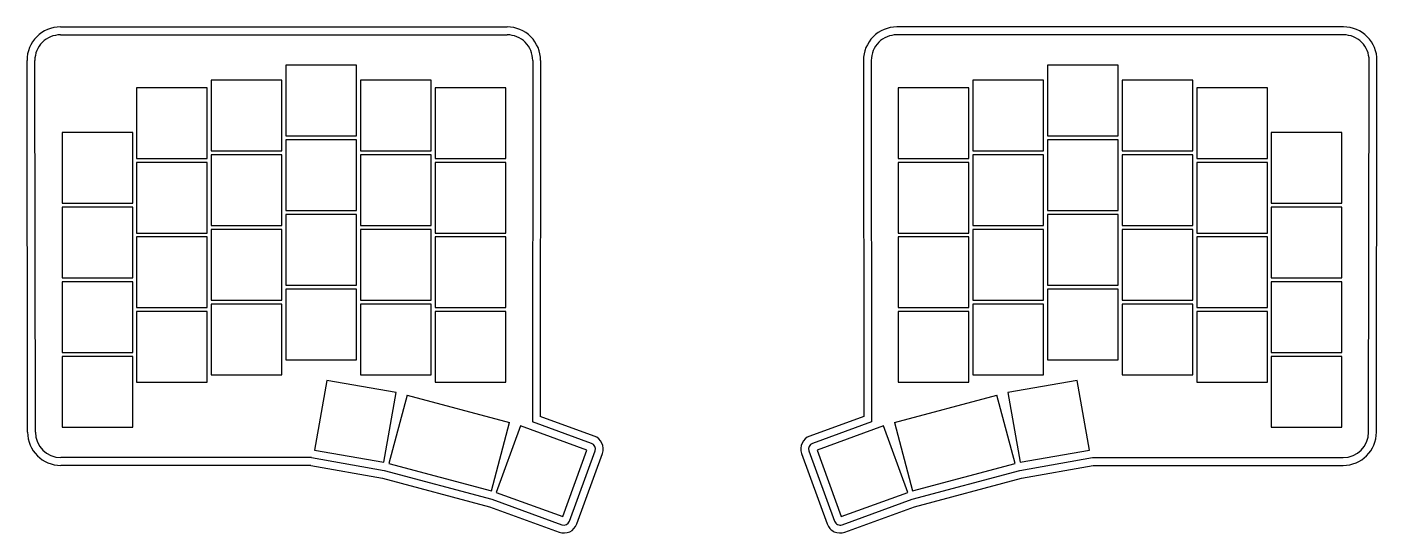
# Model space of a CAD drawing. Header units: millimetres. Extents: x 22 to 366, y -226 to -97.
import ezdxf

# ---------------------------------------------------------------- set-up
doc = ezdxf.new("R2010")
doc.units = ezdxf.units.MM

msp = doc.modelspace()

# ---------------------------------------------------------------- linework, layer by layer
for p, q in [((30.57, -97.11), (144.38, -97.11)), ((30.57, -99.11), (144.38, -99.11)), ((357.43, -97.11), (243.62, -97.11)), ((357.43, -99.11), (243.62, -99.11)), ((22.21, -200.25), (22.07, -105.63)), ((24.21, -200.25), (24.07, -105.62)), ((150.88, -105.62), (150.8, -197.65)), ((152.88, -105.62), (152.8, -196.25)), ((235.12, -105.62), (235.2, -196.25)), ((237.12, -105.62), (237.2, -197.65)), ((363.79, -200.25), (363.93, -105.62)), ((365.79, -200.25), (365.93, -105.63)), ((106, -106.86), (88, -106.86)), ((88, -106.86), (88, -124.86)), ((106, -124.86), (106, -106.86)), ((300, -106.86), (282, -106.86)), ((282, -106.86), (282, -124.86)), ((300, -124.86), (300, -106.86)), ((68, -112.57), (50, -112.57)), ((50, -112.57), (50, -130.57)), ((68, -130.57), (68, -112.57)), ((87, -110.67), (69, -110.67)), ((69, -110.67), (69, -128.66)), ((87, -128.66), (87, -110.67)), ((125, -110.67), (107, -110.67)), ((107, -110.67), (107, -128.66)), ((125, -128.66), (125, -110.67)), ((144, -112.57), (126, -112.57)), ((126, -112.57), (126, -130.57)), ((144, -130.57), (144, -112.57)), ((262, -112.57), (244, -112.57)), ((244, -112.57), (244, -130.57)), ((262, -130.57), (262, -112.57)), ((281, -110.67), (263, -110.67)), ((263, -110.67), (263, -128.66)), ((281, -128.66), (281, -110.67)), ((319, -110.67), (301, -110.67)), ((301, -110.67), (301, -128.66)), ((319, -128.66), (319, -110.67)), ((338, -112.57), (320, -112.57)), ((320, -112.57), (320, -130.57)), ((338, -130.57), (338, -112.57)), ((49, -124), (31, -124)), ((31, -124), (31, -142)), ((49, -142), (49, -124)), ((88, -124.86), (106, -124.86)), ((106, -125.86), (88, -125.86)), ((88, -125.86), (88, -143.85)), ((106, -143.85), (106, -125.86)), ((282, -124.86), (300, -124.86)), ((300, -125.86), (282, -125.86)), ((282, -125.86), (282, -143.85)), ((300, -143.85), (300, -125.86)), ((357, -124), (339, -124)), ((339, -124), (339, -142)), ((357, -142), (357, -124)), ((50, -130.57), (68, -130.57)), ((69, -128.66), (87, -128.66)), ((87, -129.66), (69, -129.66)), ((69, -129.66), (69, -147.66)), ((87, -147.66), (87, -129.66)), ((107, -128.66), (125, -128.66)), ((125, -129.66), (107, -129.66)), ((107, -129.66), (107, -147.66)), ((125, -147.66), (125, -129.66)), ((126, -130.57), (144, -130.57)), ((244, -130.57), (262, -130.57)), ((263, -128.66), (281, -128.66)), ((281, -129.66), (263, -129.66)), ((263, -129.66), (263, -147.66)), ((281, -147.66), (281, -129.66)), ((301, -128.66), (319, -128.66)), ((319, -129.66), (301, -129.66)), ((301, -129.66), (301, -147.66)), ((319, -147.66), (319, -129.66)), ((320, -130.57), (338, -130.57)), ((68, -131.57), (50, -131.57)), ((50, -131.57), (50, -149.57)), ((68, -149.57), (68, -131.57)), ((144, -131.57), (126, -131.57)), ((126, -131.57), (126, -149.57)), ((144, -149.57), (144, -131.57)), ((262, -131.57), (244, -131.57)), ((244, -131.57), (244, -149.57)), ((262, -149.57), (262, -131.57)), ((338, -131.57), (320, -131.57)), ((320, -131.57), (320, -149.57)), ((338, -149.57), (338, -131.57)), ((31, -142), (49, -142)), ((49, -143), (31, -143)), ((31, -143), (31, -161)), ((49, -161), (49, -143)), ((88, -143.85), (106, -143.85)), ((282, -143.85), (300, -143.85)), ((339, -142), (357, -142)), ((357, -143), (339, -143)), ((339, -143), (339, -161)), ((357, -161), (357, -143)), ((69, -147.66), (87, -147.66)), ((106, -144.85), (88, -144.85)), ((88, -144.85), (88, -162.85)), ((106, -162.85), (106, -144.85)), ((107, -147.66), (125, -147.66)), ((263, -147.66), (281, -147.66)), ((300, -144.85), (282, -144.85)), ((282, -144.85), (282, -162.85)), ((300, -162.85), (300, -144.85)), ((301, -147.66), (319, -147.66)), ((50, -149.57), (68, -149.57)), ((68, -150.57), (50, -150.57)), ((50, -150.57), (50, -168.57)), ((68, -168.57), (68, -150.57)), ((87, -148.66), (69, -148.66)), ((69, -148.66), (69, -166.66)), ((87, -166.66), (87, -148.66)), ((125, -148.66), (107, -148.66)), ((107, -148.66), (107, -166.66)), ((125, -166.66), (125, -148.66)), ((126, -149.57), (144, -149.57)), ((144, -150.57), (126, -150.57)), ((126, -150.57), (126, -168.57)), ((144, -168.57), (144, -150.57)), ((244, -149.57), (262, -149.57)), ((262, -150.57), (244, -150.57)), ((244, -150.57), (244, -168.57)), ((262, -168.57), (262, -150.57)), ((281, -148.66), (263, -148.66)), ((263, -148.66), (263, -166.66)), ((281, -166.66), (281, -148.66)), ((319, -148.66), (301, -148.66)), ((301, -148.66), (301, -166.66)), ((319, -166.66), (319, -148.66)), ((320, -149.57), (338, -149.57)), ((338, -150.57), (320, -150.57)), ((320, -150.57), (320, -168.57)), ((338, -168.57), (338, -150.57)), ((31, -161), (49, -161)), ((339, -161), (357, -161)), ((49, -162), (31, -162)), ((31, -162), (31, -180)), ((49, -180), (49, -162)), ((88, -162.85), (106, -162.85)), ((106, -163.85), (88, -163.85)), ((88, -163.85), (88, -181.85)), ((106, -181.85), (106, -163.85)), ((282, -162.85), (300, -162.85)), ((300, -163.85), (282, -163.85)), ((282, -163.85), (282, -181.85)), ((300, -181.85), (300, -163.85)), ((357, -162), (339, -162)), ((339, -162), (339, -180)), ((357, -180), (357, -162)), ((69, -166.66), (87, -166.66)), ((87, -167.66), (69, -167.66)), ((69, -167.66), (69, -185.66)), ((87, -185.66), (87, -167.66)), ((107, -166.66), (125, -166.66)), ((125, -167.66), (107, -167.66)), ((107, -167.66), (107, -185.66)), ((125, -185.66), (125, -167.66)), ((263, -166.66), (281, -166.66)), ((281, -167.66), (263, -167.66)), ((263, -167.66), (263, -185.66)), ((281, -185.66), (281, -167.66)), ((301, -166.66), (319, -166.66)), ((319, -167.66), (301, -167.66)), ((301, -167.66), (301, -185.66)), ((319, -185.66), (319, -167.66)), ((50, -168.57), (68, -168.57)), ((68, -169.57), (50, -169.57)), ((50, -169.57), (50, -187.57)), ((68, -187.57), (68, -169.57)), ((126, -168.57), (144, -168.57)), ((144, -169.57), (126, -169.57)), ((126, -169.57), (126, -187.57)), ((144, -187.57), (144, -169.57)), ((244, -168.57), (262, -168.57)), ((262, -169.57), (244, -169.57)), ((244, -169.57), (244, -187.57)), ((262, -187.57), (262, -169.57)), ((320, -168.57), (338, -168.57)), ((338, -169.57), (320, -169.57)), ((320, -169.57), (320, -187.57)), ((338, -187.57), (338, -169.57)), ((31, -180), (49, -180)), ((49, -181), (31, -181)), ((31, -181), (31, -199)), ((49, -199), (49, -181)), ((88, -181.85), (106, -181.85)), ((282, -181.85), (300, -181.85)), ((339, -180), (357, -180)), ((357, -181), (339, -181)), ((339, -181), (339, -199)), ((357, -199), (357, -181)), ((69, -185.66), (87, -185.66)), ((107, -185.66), (125, -185.66)), ((263, -185.66), (281, -185.66)), ((301, -185.66), (319, -185.66)), ((50, -187.57), (68, -187.57)), ((98.4, -187.09), (95.27, -204.81)), ((116.12, -190.21), (98.4, -187.09)), ((126, -187.57), (144, -187.57)), ((244, -187.57), (262, -187.57)), ((289.6, -187.09), (271.88, -190.21)), ((292.73, -204.81), (289.6, -187.09)), ((320, -187.57), (338, -187.57)), ((113, -207.94), (116.12, -190.21)), ((118.93, -190.85), (114.27, -208.24)), ((118.93, -190.85), (145.01, -197.84)), ((242.99, -197.84), (269.07, -190.85)), ((273.73, -208.24), (269.07, -190.85)), ((271.88, -190.21), (275, -207.94)), ((31, -199), (49, -199)), ((140.35, -215.22), (145.01, -197.84)), ((147.76, -198.69), (141.6, -215.61)), ((164.67, -204.85), (147.76, -198.69)), ((165.86, -203.13), (150.8, -197.65)), ((166.54, -201.25), (152.8, -196.25)), ((235.2, -196.25), (221.46, -201.25)), ((237.2, -197.65), (222.14, -203.13)), ((240.24, -198.69), (223.33, -204.85)), ((246.4, -215.61), (240.24, -198.69)), ((242.99, -197.84), (247.65, -215.22)), ((339, -199), (357, -199)), ((95.27, -204.81), (113, -207.94)), ((158.52, -221.76), (164.67, -204.85)), ((160.24, -222.95), (166.75, -205.05)), ((162.12, -223.63), (168.63, -205.73)), ((219.37, -205.73), (225.88, -223.63)), ((221.25, -205.05), (227.76, -222.95)), ((223.33, -204.85), (229.48, -221.76)), ((275, -207.94), (292.73, -204.81)), ((94.53, -206.74), (30.71, -206.74)), ((94.36, -208.74), (30.71, -208.74)), ((94.36, -208.74), (112.62, -211.96)), ((94.53, -206.74), (113.05, -210.01)), ((114.27, -208.24), (140.35, -215.22)), ((247.65, -215.22), (273.73, -208.24)), ((274.95, -210.01), (293.47, -206.74)), ((275.38, -211.96), (293.64, -208.74)), ((293.47, -206.74), (357.29, -206.74)), ((293.64, -208.74), (357.29, -208.74)), ((112.62, -211.96), (139.87, -219.26)), ((113.05, -210.01), (140.48, -217.35)), ((247.52, -217.35), (274.95, -210.01)), ((248.13, -219.26), (275.38, -211.96)), ((141.6, -215.61), (158.52, -221.76)), ((229.48, -221.76), (246.4, -215.61)), ((139.87, -219.26), (157.63, -225.73)), ((140.48, -217.35), (158.32, -223.85)), ((229.68, -223.85), (247.52, -217.35)), ((230.37, -225.73), (248.13, -219.26))]:
    msp.add_line(p, q)
for centre, radius, start, end in [((30.57, -105.61), 8.5, 90, 180.0766), ((30.57, -105.61), 6.5, 90, 180.0766), ((144.38, -105.61), 8.5, 359.949, 450), ((144.38, -105.61), 6.5, 359.949, 450), ((243.62, -105.61), 8.5, 90, 180.051), ((243.62, -105.61), 6.5, 90, 180.051), ((357.43, -105.61), 8.5, 359.9234, 450), ((357.43, -105.61), 6.5, 359.9234, 450), ((30.71, -200.24), 8.5, 180.087, 270), ((30.71, -200.24), 6.5, 180.0821, 270), ((165.35, -204.54), 3.5, 340, 430), ((222.65, -204.54), 3.5, 110, 200), ((357.29, -200.24), 8.5, 270, 359.913), ((357.29, -200.24), 6.5, 270, 359.9179), ((165.35, -204.54), 1.5, 340, 430), ((222.65, -204.54), 1.5, 110, 200), ((158.83, -222.44), 1.5, 250, 340), ((229.17, -222.44), 1.5, 200, 290), ((158.83, -222.44), 3.5, 250, 340), ((229.17, -222.44), 3.5, 200, 290)]:
    msp.add_arc(centre, radius, start, end)

doc.saveas('drawing.dxf')
